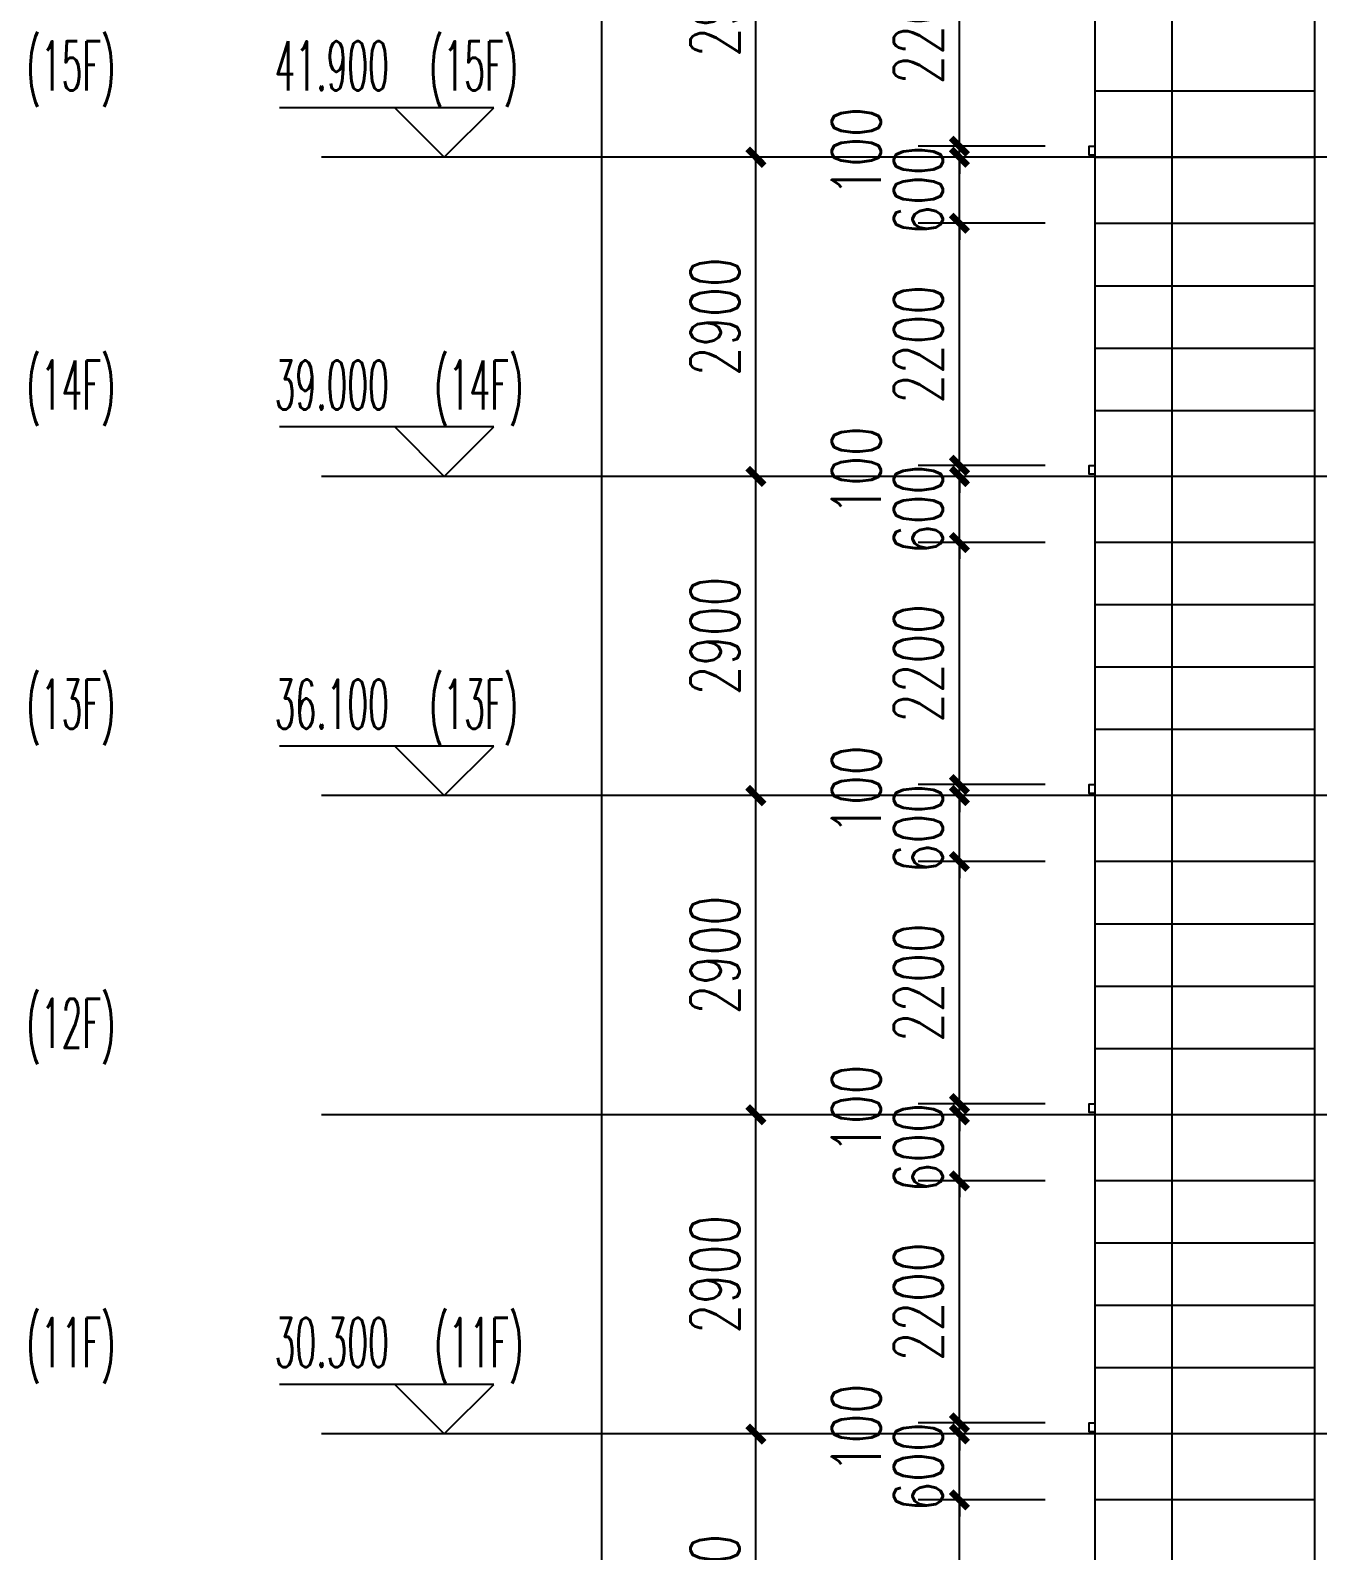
# Model space of a CAD drawing. Extents: x -59851 to 653804, y -249523 to 437614.
# Drawn here: x 573044 to 584746, y 393828 to 407641 of the extents above; entities that cross this region are included whole.
import ezdxf

# ---------------------------------------------------------------- set-up
doc = ezdxf.new("R2010")
doc.units = 0
doc.header["$LTSCALE"] = 1000
doc.header["$MEASUREMENT"] = 0
for name, color, linetype in [('A-材质分割线（横向）', 252, 'Continuous'), ('A-看线', 105, 'Continuous'), ('A-第三道尺寸线', 105, 'Continuous'), ('DIM_ELEV', 3, 'Continuous'), ('DOTE', 16, 'Continuous'), ('ELE-3', 35, 'Continuous'), ('PUB_DIM', 3, 'Continuous'), ('PUB_TEXT', 7, 'Continuous')]:
    doc.layers.add(name, color=color, linetype=linetype)
doc.styles.add('_TCH_DIM', font='SIMPLEX.shx', dxfattribs={"width": 0.7, "bigfont": 'GBCBIG.shx'})
doc.styles.add('_TCH_DIM_T3', font='SIMPLEX.shx', dxfattribs={"width": 0.705882, "bigfont": 'GBCBIG.shx'})
doc.dimstyles.new('_TCH_ARCH&&150', dxfattribs={"dimtxt": 446.25, "dimasz": 150, "dimexe": 375, "dimexo": 450, "dimgap": 150, "dimtad": 1, "dimdec": 0, "dimzin": 0, "dimdsep": 46, "dimtxsty": '_TCH_DIM_T3', "dimblk": 'ARCHTICK', "dimcen": 0.09, "dimclrt": 7, "dimazin": 2, "dimtfac": 1, "dimtdec": 0, "dimtix": 1, "dimtmove": 2, "dimatfit": 3, "dimfxl": 0, "dimtolj": 1, "dimtzin": 0, "dimarcsym": 0})

# ---------------------------------------------------------------- blocks, each defined once
blk = doc.blocks.new('1-13fp2')
at = {"layer": 'A-材质分割线（横向）'}
for points in [[(362655, 364297), (360655, 364297)], [(362655, 363697), (360655, 363697)], [(362655, 363130), (360655, 363130)], [(362655, 362564), (360655, 362564)], [(362655, 361997), (360655, 361997)]]:
    blk.add_lwpolyline(points, dxfattribs=at)
at = {"layer": 'A-看线'}
blk.add_lwpolyline([(362655, 361397), (362655, 364297)], dxfattribs=at)
at = {"layer": 'ELE-3'}
for points in [[(360655, 364297), (360655, 361397)], [(361355, 364297), (361355, 361397)], [(360655, 361417), (360605, 361417), (360605, 361497), (360655, 361497)]]:
    blk.add_lwpolyline(points, dxfattribs=at)
blk = doc.blocks.new('14starty')
at = {"layer": 'A-材质分割线（横向）'}
for points in [[(360655, 360352), (362655, 360352)], [(360655, 359752), (362655, 359752)], [(360655, 359185), (362655, 359185)], [(360655, 358619), (362655, 358619)], [(360655, 358052), (362655, 358052)]]:
    blk.add_lwpolyline(points, dxfattribs=at)
at = {"layer": 'A-看线'}
blk.add_lwpolyline([(362655, 357452), (362655, 360352)], dxfattribs=at)
at = {"layer": 'ELE-3'}
for points in [[(360655, 360352), (360655, 357452)], [(361355, 360352), (361355, 357452)], [(360655, 357472), (360605, 357472), (360605, 357552), (360655, 357552)]]:
    blk.add_lwpolyline(points, dxfattribs=at)
blk = doc.blocks.new('jfdsjkjh')
at = {"layer": 'A-材质分割线（横向）'}
blk.add_lwpolyline([(362655, 356197), (360655, 356197)], dxfattribs=at)
at = {"layer": 'A-看线'}
blk.add_lwpolyline([(362655, 355597), (362655, 358497)], dxfattribs=at)
at = {"layer": 'ELE-3'}
for points in [[(360655, 358497), (360655, 355597)], [(361355, 358497), (361355, 355597)], [(360655, 355617), (360605, 355617), (360605, 355697), (360655, 355697)]]:
    blk.add_lwpolyline(points, dxfattribs=at)
blk = doc.blocks.new('_ArchTick')
at = {"color": 0, "linetype": 'ByBlock', "const_width": 0.4}
blk.add_lwpolyline([(-0.5, -0.5), (0.5, 0.5)], dxfattribs=at)
blk = doc.blocks.new('*D4823')
at = {"layer": 'Defpoints', "color": 0, "transparency": 16777216}
for p in [(578238, 419288), (579265, 419288), (579265, 364438)]:
    blk.add_point(p, dxfattribs=at)
at = {"layer": 'PUB_DIM', "color": 0, "lineweight": -2, "transparency": 16777216}
for p, q in [((578815, 419288), (577863, 419288)), ((578238, 364438), (578238, 419288)), ((578815, 364438), (577863, 364438))]:
    blk.add_line(p, q, dxfattribs=at)
at = {"layer": 'PUB_DIM', "color": 0, "lineweight": -2, "transparency": 16777216, "xscale": 150, "yscale": 150, "zscale": 150}
for p, rotation in [((578238, 419288), 90), ((578238, 364438), 270)]:
    blk.add_blockref('_ArchTick', p, dxfattribs=dict(at, rotation=rotation))
at = {"layer": 'PUB_DIM', "color": 7, "transparency": 16777216, "insert": (577865, 391863), "char_height": 446.2, "attachment_point": 5, "rotation": 90, "style": '_TCH_DIM_T3'}
blk.add_mtext('\\A1;54850', dxfattribs=at)
blk = doc.blocks.new('*D4828')
at = {"layer": 'Defpoints', "color": 0, "transparency": 16777216}
for p in [(579640, 409388), (580705, 409388), (580705, 406488)]:
    blk.add_point(p, dxfattribs=at)
at = {"layer": 'PUB_DIM', "color": 0, "lineweight": -2, "transparency": 16777216}
for p, q in [((580255, 409388), (579265, 409388)), ((579640, 406488), (579640, 409388)), ((580255, 406488), (579265, 406488))]:
    blk.add_line(p, q, dxfattribs=at)
at = {"layer": 'PUB_DIM', "color": 0, "lineweight": -2, "transparency": 16777216, "xscale": 150, "yscale": 150, "zscale": 150}
for p, rotation in [((579640, 409388), 90), ((579640, 406488), 270)]:
    blk.add_blockref('_ArchTick', p, dxfattribs=dict(at, rotation=rotation))
at = {"layer": 'PUB_DIM', "color": 7, "transparency": 16777216, "insert": (579267, 407938), "char_height": 446.2, "attachment_point": 5, "rotation": 90, "style": '_TCH_DIM_T3'}
blk.add_mtext('\\A1;2900', dxfattribs=at)
blk = doc.blocks.new('*D4829')
at = {"layer": 'Defpoints', "color": 0, "transparency": 16777216}
for p in [(579640, 406488), (580705, 406488), (580705, 403588)]:
    blk.add_point(p, dxfattribs=at)
at = {"layer": 'PUB_DIM', "color": 0, "lineweight": -2, "transparency": 16777216}
for p, q in [((580255, 406488), (579265, 406488)), ((579640, 403588), (579640, 406488)), ((580255, 403588), (579265, 403588))]:
    blk.add_line(p, q, dxfattribs=at)
at = {"layer": 'PUB_DIM', "color": 0, "lineweight": -2, "transparency": 16777216, "xscale": 150, "yscale": 150, "zscale": 150}
for p, rotation in [((579640, 406488), 90), ((579640, 403588), 270)]:
    blk.add_blockref('_ArchTick', p, dxfattribs=dict(at, rotation=rotation))
at = {"layer": 'PUB_DIM', "color": 7, "transparency": 16777216, "insert": (579267, 405038), "char_height": 446.2, "attachment_point": 5, "rotation": 90, "style": '_TCH_DIM_T3'}
blk.add_mtext('\\A1;2900', dxfattribs=at)
blk = doc.blocks.new('*D4830')
at = {"layer": 'Defpoints', "color": 0, "transparency": 16777216}
for p in [(579640, 403588), (580705, 403588), (580705, 400688)]:
    blk.add_point(p, dxfattribs=at)
at = {"layer": 'PUB_DIM', "color": 0, "lineweight": -2, "transparency": 16777216}
for p, q in [((580255, 403588), (579265, 403588)), ((579640, 400688), (579640, 403588)), ((580255, 400688), (579265, 400688))]:
    blk.add_line(p, q, dxfattribs=at)
at = {"layer": 'PUB_DIM', "color": 0, "lineweight": -2, "transparency": 16777216, "xscale": 150, "yscale": 150, "zscale": 150}
for p, rotation in [((579640, 403588), 90), ((579640, 400688), 270)]:
    blk.add_blockref('_ArchTick', p, dxfattribs=dict(at, rotation=rotation))
at = {"layer": 'PUB_DIM', "color": 7, "transparency": 16777216, "insert": (579267, 402138), "char_height": 446.2, "attachment_point": 5, "rotation": 90, "style": '_TCH_DIM_T3'}
blk.add_mtext('\\A1;2900', dxfattribs=at)
blk = doc.blocks.new('*D4831')
at = {"layer": 'Defpoints', "color": 0, "transparency": 16777216}
for p in [(579640, 400688), (580705, 400688), (580705, 397788)]:
    blk.add_point(p, dxfattribs=at)
at = {"layer": 'PUB_DIM', "color": 0, "lineweight": -2, "transparency": 16777216}
for p, q in [((580255, 400688), (579265, 400688)), ((579640, 397788), (579640, 400688)), ((580255, 397788), (579265, 397788))]:
    blk.add_line(p, q, dxfattribs=at)
at = {"layer": 'PUB_DIM', "color": 0, "lineweight": -2, "transparency": 16777216, "xscale": 150, "yscale": 150, "zscale": 150}
for p, rotation in [((579640, 400688), 90), ((579640, 397788), 270)]:
    blk.add_blockref('_ArchTick', p, dxfattribs=dict(at, rotation=rotation))
at = {"layer": 'PUB_DIM', "color": 7, "transparency": 16777216, "insert": (579267, 399238), "char_height": 446.2, "attachment_point": 5, "rotation": 90, "style": '_TCH_DIM_T3'}
blk.add_mtext('\\A1;2900', dxfattribs=at)
blk = doc.blocks.new('*D4832')
at = {"layer": 'Defpoints', "color": 0, "transparency": 16777216}
for p in [(579640, 397788), (580705, 397788), (580705, 394888)]:
    blk.add_point(p, dxfattribs=at)
at = {"layer": 'PUB_DIM', "color": 0, "lineweight": -2, "transparency": 16777216}
for p, q in [((580255, 397788), (579265, 397788)), ((579640, 394888), (579640, 397788)), ((580255, 394888), (579265, 394888))]:
    blk.add_line(p, q, dxfattribs=at)
at = {"layer": 'PUB_DIM', "color": 0, "lineweight": -2, "transparency": 16777216, "xscale": 150, "yscale": 150, "zscale": 150}
for p, rotation in [((579640, 397788), 90), ((579640, 394888), 270)]:
    blk.add_blockref('_ArchTick', p, dxfattribs=dict(at, rotation=rotation))
at = {"layer": 'PUB_DIM', "color": 7, "transparency": 16777216, "insert": (579267, 396338), "char_height": 446.2, "attachment_point": 5, "rotation": 90, "style": '_TCH_DIM_T3'}
blk.add_mtext('\\A1;2900', dxfattribs=at)
blk = doc.blocks.new('*D4833')
at = {"layer": 'Defpoints', "color": 0, "transparency": 16777216}
for p in [(579640, 394888), (580705, 394888), (580705, 391988)]:
    blk.add_point(p, dxfattribs=at)
at = {"layer": 'PUB_DIM', "color": 0, "lineweight": -2, "transparency": 16777216}
for p, q in [((580255, 394888), (579265, 394888)), ((579640, 391988), (579640, 394888)), ((580255, 391988), (579265, 391988))]:
    blk.add_line(p, q, dxfattribs=at)
at = {"layer": 'PUB_DIM', "color": 0, "lineweight": -2, "transparency": 16777216, "xscale": 150, "yscale": 150, "zscale": 150}
for p, rotation in [((579640, 394888), 90), ((579640, 391988), 270)]:
    blk.add_blockref('_ArchTick', p, dxfattribs=dict(at, rotation=rotation))
at = {"layer": 'PUB_DIM', "color": 7, "transparency": 16777216, "insert": (579267, 393438), "char_height": 446.2, "attachment_point": 5, "rotation": 90, "style": '_TCH_DIM_T3'}
blk.add_mtext('\\A1;2900', dxfattribs=at)
blk = doc.blocks.new('*D4874')
at = {"layer": 'A-第三道尺寸线', "color": 0, "lineweight": -2, "transparency": 16777216}
for p, q in [((582271, 394288), (581115, 394288)), ((581490, 392088), (581490, 394288)), ((582271, 392088), (581115, 392088))]:
    blk.add_line(p, q, dxfattribs=at)
at = {"layer": 'Defpoints', "color": 0, "transparency": 16777216}
for p in [(581490, 394288), (582721, 394288), (582721, 392088)]:
    blk.add_point(p, dxfattribs=at)
at = {"layer": 'A-第三道尺寸线', "color": 0, "lineweight": -2, "transparency": 16777216, "xscale": 150, "yscale": 150, "zscale": 150}
for p, rotation in [((581490, 394288), 90), ((581490, 392088), 270)]:
    blk.add_blockref('_ArchTick', p, dxfattribs=dict(at, rotation=rotation))
at = {"layer": 'A-第三道尺寸线', "color": 7, "transparency": 16777216, "insert": (581117, 393188), "char_height": 446.2, "attachment_point": 5, "rotation": 90, "style": '_TCH_DIM_T3'}
blk.add_mtext('\\A1;2200', dxfattribs=at)
blk = doc.blocks.new('*D4875')
at = {"layer": 'A-第三道尺寸线', "color": 0, "lineweight": -2, "transparency": 16777216}
for p, q in [((581490, 394888), (581490, 395038)), ((582271, 394888), (581115, 394888)), ((581490, 394288), (581490, 394888)), ((582271, 394288), (581115, 394288)), ((581490, 394288), (581490, 394138))]:
    blk.add_line(p, q, dxfattribs=at)
at = {"layer": 'Defpoints', "color": 0, "transparency": 16777216}
for p in [(581490, 394888), (582721, 394888), (582721, 394288)]:
    blk.add_point(p, dxfattribs=at)
at = {"layer": 'A-第三道尺寸线', "color": 0, "lineweight": -2, "transparency": 16777216, "xscale": 150, "yscale": 150, "zscale": 150}
for p, rotation in [((581490, 394888), 270), ((581490, 394288), 90)]:
    blk.add_blockref('_ArchTick', p, dxfattribs=dict(at, rotation=rotation))
at = {"layer": 'A-第三道尺寸线', "color": 7, "transparency": 16777216, "insert": (581117, 394588), "char_height": 446.2, "attachment_point": 5, "rotation": 90, "style": '_TCH_DIM_T3'}
blk.add_mtext('\\A1;600', dxfattribs=at)
blk = doc.blocks.new('*D4876')
at = {"layer": 'A-第三道尺寸线', "color": 0, "lineweight": -2, "transparency": 16777216}
for p, q in [((581490, 394988), (581490, 395138)), ((582271, 394988), (581115, 394988)), ((581490, 394888), (581490, 394988)), ((582271, 394888), (581115, 394888)), ((581490, 394888), (581490, 394738))]:
    blk.add_line(p, q, dxfattribs=at)
at = {"layer": 'Defpoints', "color": 0, "transparency": 16777216}
for p in [(581490, 394988), (582721, 394988), (582721, 394888)]:
    blk.add_point(p, dxfattribs=at)
at = {"layer": 'A-第三道尺寸线', "color": 0, "lineweight": -2, "transparency": 16777216, "xscale": 150, "yscale": 150, "zscale": 150}
for p, rotation in [((581490, 394988), 270), ((581490, 394888), 90)]:
    blk.add_blockref('_ArchTick', p, dxfattribs=dict(at, rotation=rotation))
at = {"layer": 'A-第三道尺寸线', "color": 7, "transparency": 16777216, "insert": (580552, 394938), "char_height": 446.2, "attachment_point": 5, "rotation": 90, "style": '_TCH_DIM_T3'}
blk.add_mtext('\\A1;100', dxfattribs=at)
blk = doc.blocks.new('*D4877')
at = {"layer": 'A-第三道尺寸线', "color": 0, "lineweight": -2, "transparency": 16777216}
for p, q in [((582271, 397188), (581115, 397188)), ((581490, 394988), (581490, 397188)), ((582271, 394988), (581115, 394988))]:
    blk.add_line(p, q, dxfattribs=at)
at = {"layer": 'Defpoints', "color": 0, "transparency": 16777216}
for p in [(581490, 397188), (582721, 397188), (582721, 394988)]:
    blk.add_point(p, dxfattribs=at)
at = {"layer": 'A-第三道尺寸线', "color": 0, "lineweight": -2, "transparency": 16777216, "xscale": 150, "yscale": 150, "zscale": 150}
for p, rotation in [((581490, 397188), 90), ((581490, 394988), 270)]:
    blk.add_blockref('_ArchTick', p, dxfattribs=dict(at, rotation=rotation))
at = {"layer": 'A-第三道尺寸线', "color": 7, "transparency": 16777216, "insert": (581117, 396088), "char_height": 446.2, "attachment_point": 5, "rotation": 90, "style": '_TCH_DIM_T3'}
blk.add_mtext('\\A1;2200', dxfattribs=at)
blk = doc.blocks.new('*D4878')
at = {"layer": 'A-第三道尺寸线', "color": 0, "lineweight": -2, "transparency": 16777216}
for p, q in [((581490, 397788), (581490, 397938)), ((582271, 397788), (581115, 397788)), ((581490, 397188), (581490, 397788)), ((582271, 397188), (581115, 397188)), ((581490, 397188), (581490, 397038))]:
    blk.add_line(p, q, dxfattribs=at)
at = {"layer": 'Defpoints', "color": 0, "transparency": 16777216}
for p in [(581490, 397788), (582721, 397788), (582721, 397188)]:
    blk.add_point(p, dxfattribs=at)
at = {"layer": 'A-第三道尺寸线', "color": 0, "lineweight": -2, "transparency": 16777216, "xscale": 150, "yscale": 150, "zscale": 150}
for p, rotation in [((581490, 397788), 270), ((581490, 397188), 90)]:
    blk.add_blockref('_ArchTick', p, dxfattribs=dict(at, rotation=rotation))
at = {"layer": 'A-第三道尺寸线', "color": 7, "transparency": 16777216, "insert": (581117, 397488), "char_height": 446.2, "attachment_point": 5, "rotation": 90, "style": '_TCH_DIM_T3'}
blk.add_mtext('\\A1;600', dxfattribs=at)
blk = doc.blocks.new('*D4879')
at = {"layer": 'A-第三道尺寸线', "color": 0, "lineweight": -2, "transparency": 16777216}
for p, q in [((581490, 397888), (581490, 398038)), ((582271, 397888), (581115, 397888)), ((581490, 397788), (581490, 397888)), ((582271, 397788), (581115, 397788)), ((581490, 397788), (581490, 397638))]:
    blk.add_line(p, q, dxfattribs=at)
at = {"layer": 'Defpoints', "color": 0, "transparency": 16777216}
for p in [(581490, 397888), (582721, 397888), (582721, 397788)]:
    blk.add_point(p, dxfattribs=at)
at = {"layer": 'A-第三道尺寸线', "color": 0, "lineweight": -2, "transparency": 16777216, "xscale": 150, "yscale": 150, "zscale": 150}
for p, rotation in [((581490, 397888), 270), ((581490, 397788), 90)]:
    blk.add_blockref('_ArchTick', p, dxfattribs=dict(at, rotation=rotation))
at = {"layer": 'A-第三道尺寸线', "color": 7, "transparency": 16777216, "insert": (580552, 397838), "char_height": 446.2, "attachment_point": 5, "rotation": 90, "style": '_TCH_DIM_T3'}
blk.add_mtext('\\A1;100', dxfattribs=at)
blk = doc.blocks.new('*D4880')
at = {"layer": 'A-第三道尺寸线', "color": 0, "lineweight": -2, "transparency": 16777216}
for p, q in [((582271, 400088), (581115, 400088)), ((581490, 397888), (581490, 400088)), ((582271, 397888), (581115, 397888))]:
    blk.add_line(p, q, dxfattribs=at)
at = {"layer": 'Defpoints', "color": 0, "transparency": 16777216}
for p in [(581490, 400088), (582721, 400088), (582721, 397888)]:
    blk.add_point(p, dxfattribs=at)
at = {"layer": 'A-第三道尺寸线', "color": 0, "lineweight": -2, "transparency": 16777216, "xscale": 150, "yscale": 150, "zscale": 150}
for p, rotation in [((581490, 400088), 90), ((581490, 397888), 270)]:
    blk.add_blockref('_ArchTick', p, dxfattribs=dict(at, rotation=rotation))
at = {"layer": 'A-第三道尺寸线', "color": 7, "transparency": 16777216, "insert": (581117, 398988), "char_height": 446.2, "attachment_point": 5, "rotation": 90, "style": '_TCH_DIM_T3'}
blk.add_mtext('\\A1;2200', dxfattribs=at)
blk = doc.blocks.new('*D4881')
at = {"layer": 'A-第三道尺寸线', "color": 0, "lineweight": -2, "transparency": 16777216}
for p, q in [((581490, 400688), (581490, 400838)), ((582271, 400688), (581115, 400688)), ((581490, 400088), (581490, 400688)), ((582271, 400088), (581115, 400088)), ((581490, 400088), (581490, 399938))]:
    blk.add_line(p, q, dxfattribs=at)
at = {"layer": 'Defpoints', "color": 0, "transparency": 16777216}
for p in [(581490, 400688), (582721, 400688), (582721, 400088)]:
    blk.add_point(p, dxfattribs=at)
at = {"layer": 'A-第三道尺寸线', "color": 0, "lineweight": -2, "transparency": 16777216, "xscale": 150, "yscale": 150, "zscale": 150}
for p, rotation in [((581490, 400688), 270), ((581490, 400088), 90)]:
    blk.add_blockref('_ArchTick', p, dxfattribs=dict(at, rotation=rotation))
at = {"layer": 'A-第三道尺寸线', "color": 7, "transparency": 16777216, "insert": (581117, 400388), "char_height": 446.2, "attachment_point": 5, "rotation": 90, "style": '_TCH_DIM_T3'}
blk.add_mtext('\\A1;600', dxfattribs=at)
blk = doc.blocks.new('*D4882')
at = {"layer": 'A-第三道尺寸线', "color": 0, "lineweight": -2, "transparency": 16777216}
for p, q in [((581490, 400788), (581490, 400938)), ((582271, 400788), (581115, 400788)), ((581490, 400688), (581490, 400788)), ((582271, 400688), (581115, 400688)), ((581490, 400688), (581490, 400538))]:
    blk.add_line(p, q, dxfattribs=at)
at = {"layer": 'Defpoints', "color": 0, "transparency": 16777216}
for p in [(581490, 400788), (582721, 400788), (582721, 400688)]:
    blk.add_point(p, dxfattribs=at)
at = {"layer": 'A-第三道尺寸线', "color": 0, "lineweight": -2, "transparency": 16777216, "xscale": 150, "yscale": 150, "zscale": 150}
for p, rotation in [((581490, 400788), 270), ((581490, 400688), 90)]:
    blk.add_blockref('_ArchTick', p, dxfattribs=dict(at, rotation=rotation))
at = {"layer": 'A-第三道尺寸线', "color": 7, "transparency": 16777216, "insert": (580552, 400738), "char_height": 446.2, "attachment_point": 5, "rotation": 90, "style": '_TCH_DIM_T3'}
blk.add_mtext('\\A1;100', dxfattribs=at)
blk = doc.blocks.new('*D4883')
at = {"layer": 'A-第三道尺寸线', "color": 0, "lineweight": -2, "transparency": 16777216}
for p, q in [((582271, 402988), (581115, 402988)), ((581490, 400788), (581490, 402988)), ((582271, 400788), (581115, 400788))]:
    blk.add_line(p, q, dxfattribs=at)
at = {"layer": 'Defpoints', "color": 0, "transparency": 16777216}
for p in [(581490, 402988), (582721, 402988), (582721, 400788)]:
    blk.add_point(p, dxfattribs=at)
at = {"layer": 'A-第三道尺寸线', "color": 0, "lineweight": -2, "transparency": 16777216, "xscale": 150, "yscale": 150, "zscale": 150}
for p, rotation in [((581490, 402988), 90), ((581490, 400788), 270)]:
    blk.add_blockref('_ArchTick', p, dxfattribs=dict(at, rotation=rotation))
at = {"layer": 'A-第三道尺寸线', "color": 7, "transparency": 16777216, "insert": (581117, 401888), "char_height": 446.2, "attachment_point": 5, "rotation": 90, "style": '_TCH_DIM_T3'}
blk.add_mtext('\\A1;2200', dxfattribs=at)
blk = doc.blocks.new('*D4884')
at = {"layer": 'A-第三道尺寸线', "color": 0, "lineweight": -2, "transparency": 16777216}
for p, q in [((581490, 403588), (581490, 403738)), ((582271, 403588), (581115, 403588)), ((581490, 402988), (581490, 403588)), ((582271, 402988), (581115, 402988)), ((581490, 402988), (581490, 402838))]:
    blk.add_line(p, q, dxfattribs=at)
at = {"layer": 'Defpoints', "color": 0, "transparency": 16777216}
for p in [(581490, 403588), (582721, 403588), (582721, 402988)]:
    blk.add_point(p, dxfattribs=at)
at = {"layer": 'A-第三道尺寸线', "color": 0, "lineweight": -2, "transparency": 16777216, "xscale": 150, "yscale": 150, "zscale": 150}
for p, rotation in [((581490, 403588), 270), ((581490, 402988), 90)]:
    blk.add_blockref('_ArchTick', p, dxfattribs=dict(at, rotation=rotation))
at = {"layer": 'A-第三道尺寸线', "color": 7, "transparency": 16777216, "insert": (581117, 403288), "char_height": 446.2, "attachment_point": 5, "rotation": 90, "style": '_TCH_DIM_T3'}
blk.add_mtext('\\A1;600', dxfattribs=at)
blk = doc.blocks.new('*D4885')
at = {"layer": 'A-第三道尺寸线', "color": 0, "lineweight": -2, "transparency": 16777216}
for p, q in [((581490, 403688), (581490, 403838)), ((582271, 403688), (581115, 403688)), ((581490, 403588), (581490, 403688)), ((582271, 403588), (581115, 403588)), ((581490, 403588), (581490, 403438))]:
    blk.add_line(p, q, dxfattribs=at)
at = {"layer": 'Defpoints', "color": 0, "transparency": 16777216}
for p in [(581490, 403688), (582721, 403688), (582721, 403588)]:
    blk.add_point(p, dxfattribs=at)
at = {"layer": 'A-第三道尺寸线', "color": 0, "lineweight": -2, "transparency": 16777216, "xscale": 150, "yscale": 150, "zscale": 150}
for p, rotation in [((581490, 403688), 270), ((581490, 403588), 90)]:
    blk.add_blockref('_ArchTick', p, dxfattribs=dict(at, rotation=rotation))
at = {"layer": 'A-第三道尺寸线', "color": 7, "transparency": 16777216, "insert": (580552, 403638), "char_height": 446.2, "attachment_point": 5, "rotation": 90, "style": '_TCH_DIM_T3'}
blk.add_mtext('\\A1;100', dxfattribs=at)
blk = doc.blocks.new('*D4886')
at = {"layer": 'A-第三道尺寸线', "color": 0, "lineweight": -2, "transparency": 16777216}
for p, q in [((582271, 405888), (581115, 405888)), ((581490, 403688), (581490, 405888)), ((582271, 403688), (581115, 403688))]:
    blk.add_line(p, q, dxfattribs=at)
at = {"layer": 'Defpoints', "color": 0, "transparency": 16777216}
for p in [(581490, 405888), (582721, 405888), (582721, 403688)]:
    blk.add_point(p, dxfattribs=at)
at = {"layer": 'A-第三道尺寸线', "color": 0, "lineweight": -2, "transparency": 16777216, "xscale": 150, "yscale": 150, "zscale": 150}
for p, rotation in [((581490, 405888), 90), ((581490, 403688), 270)]:
    blk.add_blockref('_ArchTick', p, dxfattribs=dict(at, rotation=rotation))
at = {"layer": 'A-第三道尺寸线', "color": 7, "transparency": 16777216, "insert": (581117, 404788), "char_height": 446.2, "attachment_point": 5, "rotation": 90, "style": '_TCH_DIM_T3'}
blk.add_mtext('\\A1;2200', dxfattribs=at)
blk = doc.blocks.new('*D4887')
at = {"layer": 'A-第三道尺寸线', "color": 0, "lineweight": -2, "transparency": 16777216}
for p, q in [((581490, 406488), (581490, 406638)), ((582271, 406488), (581115, 406488)), ((581490, 405888), (581490, 406488)), ((582271, 405888), (581115, 405888)), ((581490, 405888), (581490, 405738))]:
    blk.add_line(p, q, dxfattribs=at)
at = {"layer": 'Defpoints', "color": 0, "transparency": 16777216}
for p in [(581490, 406488), (582721, 406488), (582721, 405888)]:
    blk.add_point(p, dxfattribs=at)
at = {"layer": 'A-第三道尺寸线', "color": 0, "lineweight": -2, "transparency": 16777216, "xscale": 150, "yscale": 150, "zscale": 150}
for p, rotation in [((581490, 406488), 270), ((581490, 405888), 90)]:
    blk.add_blockref('_ArchTick', p, dxfattribs=dict(at, rotation=rotation))
at = {"layer": 'A-第三道尺寸线', "color": 7, "transparency": 16777216, "insert": (581117, 406188), "char_height": 446.2, "attachment_point": 5, "rotation": 90, "style": '_TCH_DIM_T3'}
blk.add_mtext('\\A1;600', dxfattribs=at)
blk = doc.blocks.new('*D4888')
at = {"layer": 'A-第三道尺寸线', "color": 0, "lineweight": -2, "transparency": 16777216}
for p, q in [((581490, 406588), (581490, 406738)), ((582271, 406588), (581115, 406588)), ((581490, 406488), (581490, 406588)), ((582271, 406488), (581115, 406488)), ((581490, 406488), (581490, 406338))]:
    blk.add_line(p, q, dxfattribs=at)
at = {"layer": 'Defpoints', "color": 0, "transparency": 16777216}
for p in [(581490, 406588), (582721, 406588), (582721, 406488)]:
    blk.add_point(p, dxfattribs=at)
at = {"layer": 'A-第三道尺寸线', "color": 0, "lineweight": -2, "transparency": 16777216, "xscale": 150, "yscale": 150, "zscale": 150}
for p, rotation in [((581490, 406588), 270), ((581490, 406488), 90)]:
    blk.add_blockref('_ArchTick', p, dxfattribs=dict(at, rotation=rotation))
at = {"layer": 'A-第三道尺寸线', "color": 7, "transparency": 16777216, "insert": (580552, 406538), "char_height": 446.2, "attachment_point": 5, "rotation": 90, "style": '_TCH_DIM_T3'}
blk.add_mtext('\\A1;100', dxfattribs=at)
blk = doc.blocks.new('*D4889')
at = {"layer": 'A-第三道尺寸线', "color": 0, "lineweight": -2, "transparency": 16777216}
for p, q in [((582271, 408788), (581115, 408788)), ((581490, 406588), (581490, 408788)), ((582271, 406588), (581115, 406588))]:
    blk.add_line(p, q, dxfattribs=at)
at = {"layer": 'Defpoints', "color": 0, "transparency": 16777216}
for p in [(581490, 408788), (582721, 408788), (582721, 406588)]:
    blk.add_point(p, dxfattribs=at)
at = {"layer": 'A-第三道尺寸线', "color": 0, "lineweight": -2, "transparency": 16777216, "xscale": 150, "yscale": 150, "zscale": 150}
for p, rotation in [((581490, 408788), 90), ((581490, 406588), 270)]:
    blk.add_blockref('_ArchTick', p, dxfattribs=dict(at, rotation=rotation))
at = {"layer": 'A-第三道尺寸线', "color": 7, "transparency": 16777216, "insert": (581117, 407688), "char_height": 446.2, "attachment_point": 5, "rotation": 90, "style": '_TCH_DIM_T3'}
blk.add_mtext('\\A1;2200', dxfattribs=at)

msp = doc.modelspace()

# ---------------------------------------------------------------- linework, layer by layer
at = {"layer": 'DIM_ELEV'}
for p, q in [((577256.6, 406937.8), (575309.3, 406937.8)), ((576806.6, 406487.8), (576356.6, 406937.8)), ((576806.6, 406487.8), (577256.6, 406937.8)), ((577856.6, 406487.8), (576356.6, 406487.8)), ((577256.6, 404037.8), (575309.3, 404037.8)), ((576806.6, 403587.8), (576356.6, 404037.8)), ((576806.6, 403587.8), (577256.6, 404037.8)), ((577856.6, 403587.8), (576356.6, 403587.8)), ((577256.6, 401137.8), (575309.3, 401137.8)), ((576806.6, 400687.8), (576356.6, 401137.8)), ((576806.6, 400687.8), (577256.6, 401137.8)), ((577856.6, 400687.8), (576356.6, 400687.8)), ((577256.6, 395337.8), (575309.3, 395337.8)), ((576806.6, 394887.8), (576356.6, 395337.8)), ((576806.6, 394887.8), (577256.6, 395337.8)), ((577856.6, 394887.8), (576356.6, 394887.8))]:
    msp.add_line(p, q, dxfattribs=at)
at = {"layer": 'DOTE'}
for p, q in [((636551.5, 406487.8), (575689.5, 406487.8)), ((636551.5, 403587.8), (575689.5, 403587.8)), ((636551.5, 400687.8), (575689.5, 400687.8)), ((636551.5, 397787.8), (575689.5, 397787.8)), ((636551.5, 394887.8), (575689.5, 394887.8))]:
    msp.add_line(p, q, dxfattribs=at)

# ---------------------------------------------------------------- block references
for name, p in [('jfdsjkjh', (222066, 50890.8)), ('14starty', (222066, 46135.8)), ('1-13fp2', (222066, 39290.8)), ('1-13fp2', (222066, 36390.8)), ('1-13fp2', (222066, 33490.8)), ('1-13fp2', (222066, 30590.8))]:
    msp.add_blockref(name, p)

# ---------------------------------------------------------------- texts
at = {"layer": 'PUB_TEXT', "style": '_TCH_DIM', "width": 0.494118}
for s, p in [('(15F)', (573006.6, 407095.3)), ('(15F)', (576666.8, 407095.3)), ('41.900', (575264.3, 407095.3)), ('(14F)', (573006.6, 404195.3)), ('(14F)', (576715.1, 404195.3)), ('39.000', (575264.3, 404195.3)), ('(13F)', (573006.6, 401295.3)), ('(13F)', (576666.8, 401295.3)), ('36.100', (575264.3, 401295.3)), ('(12F)', (573006.6, 398395.3)), ('(11F)', (573006.6, 395495.3)), ('(11F)', (576715.1, 395495.3)), ('30.300', (575264.3, 395495.3))]:
    msp.add_text(s, height=446.25, dxfattribs=at).set_placement(p)

# ---------------------------------------------------------------- dimensions: what is measured, and where the dimension line sits
at = {"layer": 'A-第三道尺寸线'}
for p1, p2, picture, middle in [((582721.2, 406587.8), (582721.2, 408787.8), '*D4889', (581116.8, 407687.8)), ((582721.2, 405887.8), (582721.2, 406487.8), '*D4887', (581116.8, 406187.8)), ((582721.2, 403687.8), (582721.2, 405887.8), '*D4886', (581116.8, 404787.8)), ((582721.2, 402987.8), (582721.2, 403587.8), '*D4884', (581116.8, 403287.8)), ((582721.2, 400787.8), (582721.2, 402987.8), '*D4883', (581116.8, 401887.8)), ((582721.2, 400087.8), (582721.2, 400687.8), '*D4881', (581116.8, 400387.8)), ((582721.2, 397887.8), (582721.2, 400087.8), '*D4880', (581116.8, 398987.8)), ((582721.2, 397187.8), (582721.2, 397787.8), '*D4878', (581116.8, 397487.8)), ((582721.2, 394987.8), (582721.2, 397187.8), '*D4877', (581116.8, 396087.8)), ((582721.2, 394287.8), (582721.2, 394887.8), '*D4875', (581116.8, 394587.8)), ((582721.2, 392087.8), (582721.2, 394287.8), '*D4874', (581116.8, 393187.8))]:
    dim = msp.add_aligned_dim(p1=p1, p2=p2, distance=1231.3, dimstyle='_TCH_ARCH&&150', dxfattribs=at)
    dim.commit()
    dim.dimension.update_dxf_attribs({"geometry": picture, "text_midpoint": middle})
for base, p1, p2, picture, middle in [((581490, 406587.8), (582721.2, 406487.8), (582721.2, 406587.8), '*D4888', (580552.5, 406537.8)), ((581490, 403687.8), (582721.2, 403587.8), (582721.2, 403687.8), '*D4885', (580552.5, 403637.8)), ((581490, 400787.8), (582721.2, 400687.8), (582721.2, 400787.8), '*D4882', (580552.5, 400737.8)), ((581490, 397887.8), (582721.2, 397787.8), (582721.2, 397887.8), '*D4879', (580552.5, 397837.8)), ((581490, 394987.8), (582721.2, 394887.8), (582721.2, 394987.8), '*D4876', (580552.5, 394937.8))]:
    dim = msp.add_linear_dim(base=base, p1=p1, p2=p2, angle=90, dimstyle='_TCH_ARCH&&150', dxfattribs=at)
    dim.commit()
    dim.dimension.update_dxf_attribs({"geometry": picture, "text_midpoint": middle, "dimtype": 161})
at = {"layer": 'PUB_DIM'}
for p1, p2, distance, picture, middle in [((579265.5, 364437.8), (579265.5, 419287.8), 1027, '*D4823', (577865.3, 391862.8)), ((580705, 406487.8), (580705, 409387.8), 1064.5, '*D4828', (579267.3, 407937.8)), ((580705, 403587.8), (580705, 406487.8), 1064.5, '*D4829', (579267.3, 405037.8)), ((580705, 400687.8), (580705, 403587.8), 1064.5, '*D4830', (579267.3, 402137.8)), ((580705, 397787.8), (580705, 400687.8), 1064.5, '*D4831', (579267.3, 399237.8)), ((580705, 394887.8), (580705, 397787.8), 1064.5, '*D4832', (579267.3, 396337.8)), ((580705, 391987.8), (580705, 394887.8), 1064.5, '*D4833', (579267.3, 393437.8))]:
    dim = msp.add_aligned_dim(p1=p1, p2=p2, distance=distance, dimstyle='_TCH_ARCH&&150', dxfattribs=at)
    dim.commit()
    dim.dimension.update_dxf_attribs({"geometry": picture, "text_midpoint": middle})

doc.saveas('drawing.dxf')
